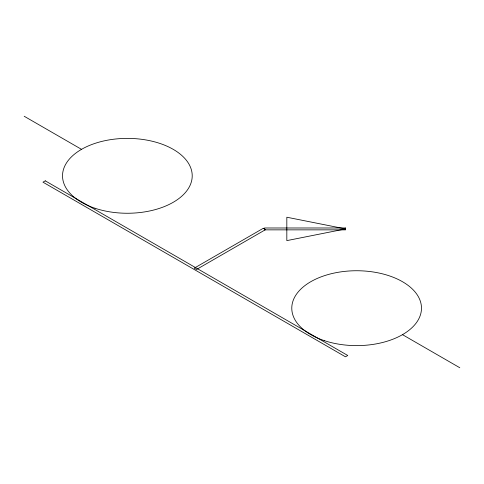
<?xml version="1.0" encoding="UTF-8"?>
<svg xmlns="http://www.w3.org/2000/svg" width="484" height="484" viewBox="0 0 484 484"><rect width="100%" height="100%" fill="white"/><g stroke="black" fill="none" stroke-linecap="round" stroke-linejoin="round"><path stroke-width="0.73" d="M24.2 116.257L81.518 149.344M402.482 334.656L459.8 367.743M45.272 180.847L42.979 182.172L345.467 356.805L347.76 355.486L45.272 180.847M263.338 228.26L194.223 268.166L196.516 269.485L265.631 229.585L263.338 228.26M345.546 228.926L286.824 240.621L286.824 217.225L345.546 228.926M345.546 227.988L264.488 227.988L264.488 229.858L345.546 229.858L345.546 227.988M94.949 208.241A64.844 37.437 0 0 0 192.215 175.819A64.844 37.437 0 0 0 94.949 143.397A64.844 37.437 0 0 0 94.949 208.241M324.207 340.603A64.844 37.437 0 0 0 421.479 308.181A64.844 37.437 0 0 0 324.207 275.759A64.844 37.437 0 0 0 324.207 340.603"/></g></svg>
